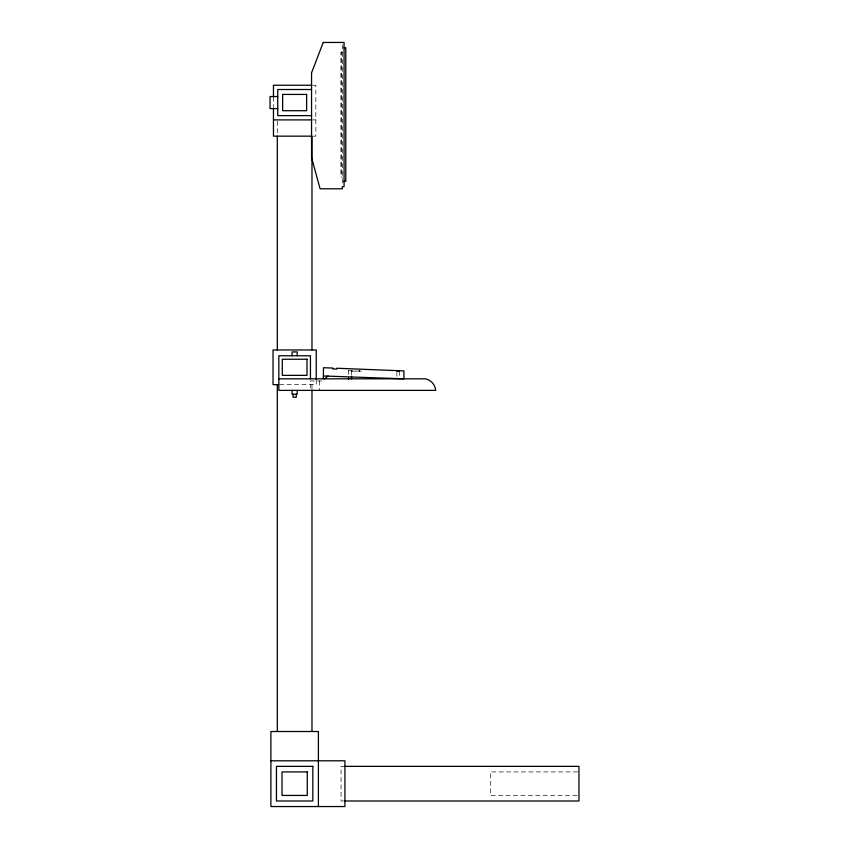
<?xml version="1.0" encoding="UTF-8"?>
<svg xmlns="http://www.w3.org/2000/svg" width="849" height="849" viewBox="0 0 849 849"><rect width="100%" height="100%" fill="white"/><g stroke="black" fill="none" stroke-linecap="round" stroke-linejoin="round"><path stroke-width="0.64" stroke-dasharray="4.25 3.18" d="M342.359 52.022L341.075 52.022L341.075 177.07L342.359 177.07M342.296 52.139L341.139 52.139L341.139 177.07M313.185 85.24L315.828 85.24L315.828 136.158L313.185 136.158M313.185 119.9L315.828 119.9M348.525 370.695L359.732 371.13M351.518 371.13L361.589 371.13M321.792 380.968L310.447 380.968L310.447 388.025M279.586 384.629L316.252 384.629L316.252 379.492M344.927 766.36L341.075 766.36L341.075 800.989L343.643 800.989M577.638 771.921L490.393 771.921L490.393 795.428L577.638 795.428M399.444 371.13L399.444 376.256M396.876 372.414L396.876 376.256M359.307 370.27L359.307 371.13M351.518 370.695L351.518 374.982M348.525 370.27L348.525 374.335M342.359 44.848L342.359 184.244M319.436 380.968L319.436 390.381M311.976 384.629L311.976 388.609M277.315 121.152L277.315 134.906M273.463 96.988L273.463 107.43"/><path stroke-width="1.27" d="M323.331 378.824L323.501 367.702L333.02 368.084L332.988 368.944L336.724 369.092L336.766 368.233L403.933 370.917L403.901 378.824L323.448 375.98M324.785 378.824L328.032 375.98M344.068 47.693L345.776 47.693L345.776 181.41L344.068 181.41M311.859 85.24L273.463 85.24L273.463 96.988M311.551 89.516L277.74 89.516L277.74 115.623L311.551 115.623M277.74 96.553L270.046 96.553L270.046 108.587L277.74 108.587M273.463 119.9L311.859 119.9M396.876 371.13L399.444 371.13M278.843 378.824L425.423 378.824A12.894 12.894 0 0 1 435.675 390.381L278.843 390.381L278.843 355.773L310.447 355.773L310.447 378.824M278.281 384.629L273.038 384.629L273.038 349.968L316.252 349.968L316.252 379.492M270.895 760.8L344.927 760.8L344.927 806.55L270.895 806.55L270.895 731.509L318.396 731.509L318.396 806.55M344.927 766.36L578.954 766.36L578.954 800.989L344.927 800.989M351.518 376.256L351.518 378.824M348.61 378.824L348.61 377.975L348.525 378.824M311.976 349.968L311.976 136.158L273.463 136.158L273.463 108.343M311.976 389.924L311.976 731.509M297.203 355.773L297.203 351.921L292.098 351.921L292.098 355.773M297.203 390.381L297.203 394.233L292.098 394.233L292.098 390.381M296.29 394.233L296.29 397.226L293.001 397.226L293.001 394.233M277.315 136.158L277.315 349.968M277.315 384.629L277.315 731.509M323.246 42.45L311.551 72.823L311.551 157.553L320.094 188.786L342.359 188.786L342.359 186.642L344.068 186.642L344.068 42.45L323.246 42.45M306.638 94.419L282.653 94.419L282.653 110.71L306.638 110.71L306.638 94.419M306.988 359.244L282.303 359.244L282.303 375.364L306.988 375.364L306.988 359.244M312.835 766.36L276.456 766.36L276.456 800.989L312.835 800.989L312.835 766.36M307.274 771.921L282.017 771.921L282.017 795.428L307.274 795.428L307.274 771.921"/></g></svg>
